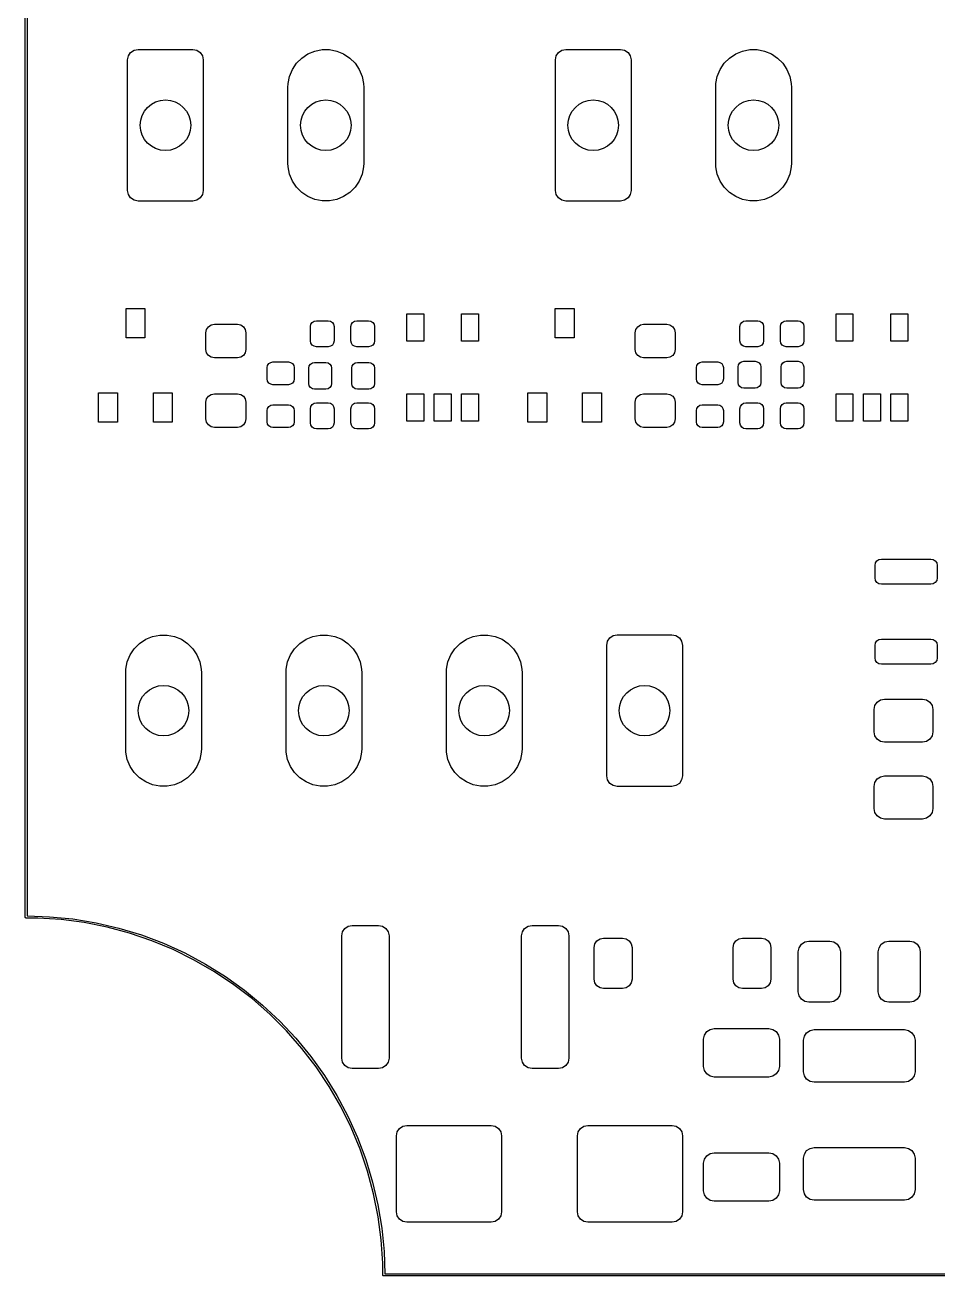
# Model space of a CAD drawing. Extents: x 89 to 178, y -115 to -57.
# Drawn here: x 88.97 to 110.67, y -115.02 to -85.32 of the extents above; entities that cross this region are included whole.
import ezdxf

# ---------------------------------------------------------------- set-up
doc = ezdxf.new("R2010")
doc.units = 0
doc.layers.add('BLACK', color=7, linetype='CONTINUOUS')

msp = doc.modelspace()

# ---------------------------------------------------------------- linework, layer by layer
at = {"layer": 'BLACK', "linetype": 'CONTINUOUS'}
for p, q in [((88.975, -106.5), (88.975, -65.5)), ((89.025, -65.524181), (89.025, -106.475818)), ((91.4125, -86.15), (91.43153, -86.054329)), ((91.43153, -86.054329), (91.485723, -85.973223)), ((91.485723, -85.973223), (91.566829, -85.91903)), ((91.566829, -85.91903), (91.6625, -85.9)), ((91.6625, -85.9), (92.9625, -85.9)), ((92.9625, -85.9), (93.058171, -85.91903)), ((93.058171, -85.91903), (93.139277, -85.973223)), ((93.139277, -85.973223), (93.19347, -86.054329)), ((93.19347, -86.054329), (93.2125, -86.15)), ((95.426791, -86.229046), (95.551546, -86.104291)), ((95.551546, -86.104291), (95.698243, -86.006271)), ((95.698243, -86.006271), (95.861244, -85.938754)), ((95.861244, -85.938754), (96.034285, -85.904334)), ((96.034285, -85.904334), (96.210715, -85.904334)), ((96.210715, -85.904334), (96.383756, -85.938754)), ((96.383756, -85.938754), (96.546757, -86.006271)), ((96.546757, -86.006271), (96.693454, -86.104291)), ((96.693454, -86.104291), (96.818209, -86.229046)), ((101.5775, -86.15), (101.59653, -86.054329)), ((101.59653, -86.054329), (101.650723, -85.973223)), ((101.650723, -85.973223), (101.731829, -85.91903)), ((101.731829, -85.91903), (101.8275, -85.9)), ((101.8275, -85.9), (103.1275, -85.9)), ((103.1275, -85.9), (103.223171, -85.91903)), ((103.223171, -85.91903), (103.304277, -85.973223)), ((103.304277, -85.973223), (103.35847, -86.054329)), ((103.35847, -86.054329), (103.3775, -86.15)), ((105.591791, -86.229046), (105.716546, -86.104291)), ((105.716546, -86.104291), (105.863243, -86.006271)), ((105.863243, -86.006271), (106.026244, -85.938754)), ((106.026244, -85.938754), (106.199285, -85.904334)), ((106.199285, -85.904334), (106.375715, -85.904334)), ((106.375715, -85.904334), (106.548756, -85.938754)), ((106.548756, -85.938754), (106.711757, -86.006271)), ((106.711757, -86.006271), (106.858454, -86.104291)), ((106.858454, -86.104291), (106.983209, -86.229046)), ((91.4125, -89.25), (91.4125, -86.15)), ((93.2125, -86.15), (93.2125, -89.25)), ((95.261254, -86.538744), (95.328771, -86.375743)), ((95.328771, -86.375743), (95.426791, -86.229046)), ((96.818209, -86.229046), (96.916229, -86.375743)), ((96.916229, -86.375743), (96.983746, -86.538744)), ((101.5775, -89.25), (101.5775, -86.15)), ((103.3775, -86.15), (103.3775, -89.25)), ((105.426254, -86.538744), (105.493771, -86.375743)), ((105.493771, -86.375743), (105.591791, -86.229046)), ((106.983209, -86.229046), (107.081229, -86.375743)), ((107.081229, -86.375743), (107.148746, -86.538744)), ((95.2225, -86.8), (95.226834, -86.711785)), ((95.226834, -86.711785), (95.261254, -86.538744)), ((96.983746, -86.538744), (97.018166, -86.711785)), ((97.018166, -86.711785), (97.0225, -86.8)), ((105.3875, -86.8), (105.391834, -86.711785)), ((105.391834, -86.711785), (105.426254, -86.538744)), ((107.148746, -86.538744), (107.183166, -86.711785)), ((107.183166, -86.711785), (107.1875, -86.8)), ((95.2225, -88.6), (95.2225, -86.8)), ((97.0225, -86.8), (97.0225, -88.6)), ((105.3875, -88.6), (105.3875, -86.8)), ((107.1875, -86.8), (107.1875, -88.6)), ((95.226834, -88.688215), (95.2225, -88.6)), ((95.261254, -88.861256), (95.226834, -88.688215)), ((97.018166, -88.688215), (96.983746, -88.861256)), ((97.0225, -88.6), (97.018166, -88.688215)), ((105.391834, -88.688215), (105.3875, -88.6)), ((105.426254, -88.861256), (105.391834, -88.688215)), ((107.183166, -88.688215), (107.148746, -88.861256)), ((107.1875, -88.6), (107.183166, -88.688215)), ((95.328771, -89.024257), (95.261254, -88.861256)), ((95.426791, -89.170954), (95.328771, -89.024257)), ((96.916229, -89.024257), (96.818209, -89.170954)), ((96.983746, -88.861256), (96.916229, -89.024257)), ((105.493771, -89.024257), (105.426254, -88.861256)), ((105.591791, -89.170954), (105.493771, -89.024257)), ((107.081229, -89.024257), (106.983209, -89.170954)), ((107.148746, -88.861256), (107.081229, -89.024257)), ((91.43153, -89.345671), (91.4125, -89.25)), ((91.485723, -89.426777), (91.43153, -89.345671)), ((93.19347, -89.345671), (93.139277, -89.426777)), ((93.2125, -89.25), (93.19347, -89.345671)), ((95.551546, -89.295709), (95.426791, -89.170954)), ((95.698243, -89.393729), (95.551546, -89.295709)), ((95.861244, -89.461246), (95.698243, -89.393729)), ((96.546757, -89.393729), (96.383756, -89.461246)), ((96.693454, -89.295709), (96.546757, -89.393729)), ((96.818209, -89.170954), (96.693454, -89.295709)), ((101.59653, -89.345671), (101.5775, -89.25)), ((101.650723, -89.426777), (101.59653, -89.345671)), ((103.35847, -89.345671), (103.304277, -89.426777)), ((103.3775, -89.25), (103.35847, -89.345671)), ((105.716546, -89.295709), (105.591791, -89.170954)), ((105.863243, -89.393729), (105.716546, -89.295709)), ((106.026244, -89.461246), (105.863243, -89.393729)), ((106.711757, -89.393729), (106.548756, -89.461246)), ((106.858454, -89.295709), (106.711757, -89.393729)), ((106.983209, -89.170954), (106.858454, -89.295709)), ((91.566829, -89.48097), (91.485723, -89.426777)), ((91.6625, -89.5), (91.566829, -89.48097)), ((92.9625, -89.5), (91.6625, -89.5)), ((93.058171, -89.48097), (92.9625, -89.5)), ((93.139277, -89.426777), (93.058171, -89.48097)), ((96.034285, -89.495666), (95.861244, -89.461246)), ((96.210715, -89.495666), (96.034285, -89.495666)), ((96.383756, -89.461246), (96.210715, -89.495666)), ((101.731829, -89.48097), (101.650723, -89.426777)), ((101.8275, -89.5), (101.731829, -89.48097)), ((103.1275, -89.5), (101.8275, -89.5)), ((103.223171, -89.48097), (103.1275, -89.5)), ((103.304277, -89.426777), (103.223171, -89.48097)), ((106.199285, -89.495666), (106.026244, -89.461246)), ((106.375715, -89.495666), (106.199285, -89.495666)), ((106.548756, -89.461246), (106.375715, -89.495666)), ((91.375, -92.75), (91.375, -92.05)), ((91.375, -92.05), (91.825, -92.05)), ((91.825, -92.05), (91.825, -92.75)), ((101.575, -92.75), (101.575, -92.05)), ((101.575, -92.05), (102.025, -92.05)), ((102.025, -92.05), (102.025, -92.75)), ((95.770657, -92.426424), (95.801005, -92.381005)), ((95.801005, -92.381005), (95.846424, -92.350657)), ((95.846424, -92.350657), (95.9, -92.34)), ((95.9, -92.34), (96.18, -92.34)), ((96.18, -92.34), (96.233576, -92.350657)), ((96.233576, -92.350657), (96.278995, -92.381005)), ((96.278995, -92.381005), (96.309343, -92.426424)), ((96.730657, -92.426424), (96.761005, -92.381005)), ((96.761005, -92.381005), (96.806424, -92.350657)), ((96.806424, -92.350657), (96.86, -92.34)), ((96.86, -92.34), (97.14, -92.34)), ((97.14, -92.34), (97.193576, -92.350657)), ((97.193576, -92.350657), (97.238995, -92.381005)), ((97.238995, -92.381005), (97.269343, -92.426424)), ((98.05, -92.825), (98.05, -92.175)), ((98.05, -92.175), (98.45, -92.175)), ((98.45, -92.175), (98.45, -92.825)), ((99.35, -92.825), (99.35, -92.175)), ((99.35, -92.175), (99.75, -92.175)), ((99.75, -92.175), (99.75, -92.825)), ((105.975657, -92.426424), (106.006005, -92.381005)), ((106.006005, -92.381005), (106.051424, -92.350657)), ((106.051424, -92.350657), (106.105, -92.34)), ((106.105, -92.34), (106.385, -92.34)), ((106.385, -92.34), (106.438576, -92.350657)), ((106.438576, -92.350657), (106.483995, -92.381005)), ((106.483995, -92.381005), (106.514343, -92.426424)), ((106.935657, -92.426424), (106.966005, -92.381005)), ((106.966005, -92.381005), (107.011424, -92.350657)), ((107.011424, -92.350657), (107.065, -92.34)), ((107.065, -92.34), (107.345, -92.34)), ((107.345, -92.34), (107.398576, -92.350657)), ((107.398576, -92.350657), (107.443995, -92.381005)), ((107.443995, -92.381005), (107.474343, -92.426424)), ((108.25, -92.825), (108.25, -92.175)), ((108.25, -92.175), (108.65, -92.175)), ((108.65, -92.175), (108.65, -92.825)), ((109.55, -92.825), (109.55, -92.175)), ((109.55, -92.175), (109.95, -92.175)), ((109.95, -92.175), (109.95, -92.825)), ((93.275, -92.625), (93.290224, -92.548463)), ((93.275, -93.025), (93.275, -92.625)), ((93.290224, -92.548463), (93.333579, -92.483579)), ((93.333579, -92.483579), (93.398463, -92.440224)), ((93.398463, -92.440224), (93.475, -92.425)), ((93.475, -92.425), (94.025, -92.425)), ((94.025, -92.425), (94.101537, -92.440224)), ((94.101537, -92.440224), (94.166421, -92.483579)), ((94.166421, -92.483579), (94.209776, -92.548463)), ((94.209776, -92.548463), (94.225, -92.625)), ((94.225, -92.625), (94.225, -93.025)), ((95.76, -92.48), (95.770657, -92.426424)), ((95.76, -92.82), (95.76, -92.48)), ((96.309343, -92.426424), (96.32, -92.48)), ((96.32, -92.48), (96.32, -92.82)), ((96.72, -92.48), (96.730657, -92.426424)), ((96.72, -92.82), (96.72, -92.48)), ((97.269343, -92.426424), (97.28, -92.48)), ((97.28, -92.48), (97.28, -92.82)), ((103.475, -92.625), (103.490224, -92.548463)), ((103.475, -93.025), (103.475, -92.625)), ((103.490224, -92.548463), (103.533579, -92.483579)), ((103.533579, -92.483579), (103.598463, -92.440224)), ((103.598463, -92.440224), (103.675, -92.425)), ((103.675, -92.425), (104.225, -92.425)), ((104.225, -92.425), (104.301537, -92.440224)), ((104.301537, -92.440224), (104.366421, -92.483579)), ((104.366421, -92.483579), (104.409776, -92.548463)), ((104.409776, -92.548463), (104.425, -92.625)), ((104.425, -92.625), (104.425, -93.025)), ((105.965, -92.48), (105.975657, -92.426424)), ((105.965, -92.82), (105.965, -92.48)), ((106.514343, -92.426424), (106.525, -92.48)), ((106.525, -92.48), (106.525, -92.82)), ((106.925, -92.48), (106.935657, -92.426424)), ((106.925, -92.82), (106.925, -92.48)), ((107.474343, -92.426424), (107.485, -92.48)), ((107.485, -92.48), (107.485, -92.82)), ((91.825, -92.75), (91.375, -92.75)), ((95.770657, -92.873576), (95.76, -92.82)), ((95.801005, -92.918995), (95.770657, -92.873576)), ((95.846424, -92.949343), (95.801005, -92.918995)), ((95.9, -92.96), (95.846424, -92.949343)), ((96.18, -92.96), (95.9, -92.96)), ((96.233576, -92.949343), (96.18, -92.96)), ((96.278995, -92.918995), (96.233576, -92.949343)), ((96.309343, -92.873576), (96.278995, -92.918995)), ((96.32, -92.82), (96.309343, -92.873576)), ((96.730657, -92.873576), (96.72, -92.82)), ((96.761005, -92.918995), (96.730657, -92.873576)), ((96.806424, -92.949343), (96.761005, -92.918995)), ((96.86, -92.96), (96.806424, -92.949343)), ((97.14, -92.96), (96.86, -92.96)), ((97.193576, -92.949343), (97.14, -92.96)), ((97.238995, -92.918995), (97.193576, -92.949343)), ((97.269343, -92.873576), (97.238995, -92.918995)), ((97.28, -92.82), (97.269343, -92.873576)), ((98.45, -92.825), (98.05, -92.825)), ((99.75, -92.825), (99.35, -92.825)), ((102.025, -92.75), (101.575, -92.75)), ((105.975657, -92.873576), (105.965, -92.82)), ((106.006005, -92.918995), (105.975657, -92.873576)), ((106.051424, -92.949343), (106.006005, -92.918995)), ((106.105, -92.96), (106.051424, -92.949343)), ((106.385, -92.96), (106.105, -92.96)), ((106.438576, -92.949343), (106.385, -92.96)), ((106.483995, -92.918995), (106.438576, -92.949343)), ((106.514343, -92.873576), (106.483995, -92.918995)), ((106.525, -92.82), (106.514343, -92.873576)), ((106.935657, -92.873576), (106.925, -92.82)), ((106.966005, -92.918995), (106.935657, -92.873576)), ((107.011424, -92.949343), (106.966005, -92.918995)), ((107.065, -92.96), (107.011424, -92.949343)), ((107.345, -92.96), (107.065, -92.96)), ((107.398576, -92.949343), (107.345, -92.96)), ((107.443995, -92.918995), (107.398576, -92.949343)), ((107.474343, -92.873576), (107.443995, -92.918995)), ((107.485, -92.82), (107.474343, -92.873576)), ((108.65, -92.825), (108.25, -92.825)), ((109.95, -92.825), (109.55, -92.825)), ((93.290224, -93.101537), (93.275, -93.025)), ((93.333579, -93.166421), (93.290224, -93.101537)), ((93.398463, -93.209776), (93.333579, -93.166421)), ((93.475, -93.225), (93.398463, -93.209776)), ((94.025, -93.225), (93.475, -93.225)), ((94.101537, -93.209776), (94.025, -93.225)), ((94.166421, -93.166421), (94.101537, -93.209776)), ((94.209776, -93.101537), (94.166421, -93.166421)), ((94.225, -93.025), (94.209776, -93.101537)), ((103.490224, -93.101537), (103.475, -93.025)), ((103.533579, -93.166421), (103.490224, -93.101537)), ((103.598463, -93.209776), (103.533579, -93.166421)), ((103.675, -93.225), (103.598463, -93.209776)), ((104.225, -93.225), (103.675, -93.225)), ((104.301537, -93.209776), (104.225, -93.225)), ((104.366421, -93.166421), (104.301537, -93.209776)), ((104.409776, -93.101537), (104.366421, -93.166421)), ((104.425, -93.025), (104.409776, -93.101537)), ((94.73, -93.455), (94.740276, -93.403338)), ((94.73, -93.725), (94.73, -93.455)), ((94.740276, -93.403338), (94.769541, -93.359541)), ((94.769541, -93.359541), (94.813338, -93.330276)), ((94.813338, -93.330276), (94.865, -93.32)), ((94.865, -93.32), (95.235, -93.32)), ((95.235, -93.32), (95.286662, -93.330276)), ((95.286662, -93.330276), (95.330459, -93.359541)), ((95.330459, -93.359541), (95.359724, -93.403338)), ((95.359724, -93.403338), (95.37, -93.455)), ((95.37, -93.455), (95.37, -93.725)), ((95.72, -93.465), (95.730276, -93.413338)), ((95.72, -93.835), (95.72, -93.465)), ((95.730276, -93.413338), (95.759541, -93.369541)), ((95.759541, -93.369541), (95.803338, -93.340276)), ((95.803338, -93.340276), (95.855, -93.33)), ((95.855, -93.33), (96.125, -93.33)), ((96.125, -93.33), (96.176662, -93.340276)), ((96.176662, -93.340276), (96.220459, -93.369541)), ((96.220459, -93.369541), (96.249724, -93.413338)), ((96.249724, -93.413338), (96.26, -93.465)), ((96.26, -93.465), (96.26, -93.835)), ((96.74, -93.465), (96.750276, -93.413338)), ((96.74, -93.835), (96.74, -93.465)), ((96.750276, -93.413338), (96.779541, -93.369541)), ((96.779541, -93.369541), (96.823338, -93.340276)), ((96.823338, -93.340276), (96.875, -93.33)), ((96.875, -93.33), (97.145, -93.33)), ((97.145, -93.33), (97.196662, -93.340276)), ((97.196662, -93.340276), (97.240459, -93.369541)), ((97.240459, -93.369541), (97.269724, -93.413338)), ((97.269724, -93.413338), (97.28, -93.465)), ((97.28, -93.465), (97.28, -93.835)), ((104.93, -93.455), (104.940276, -93.403338)), ((104.93, -93.725), (104.93, -93.455)), ((104.940276, -93.403338), (104.969541, -93.359541)), ((104.969541, -93.359541), (105.013338, -93.330276)), ((105.013338, -93.330276), (105.065, -93.32)), ((105.065, -93.32), (105.435, -93.32)), ((105.435, -93.32), (105.486662, -93.330276)), ((105.486662, -93.330276), (105.530459, -93.359541)), ((105.530459, -93.359541), (105.559724, -93.403338)), ((105.559724, -93.403338), (105.57, -93.455)), ((105.57, -93.455), (105.57, -93.725)), ((105.92, -93.44), (105.930276, -93.388338)), ((105.92, -93.81), (105.92, -93.44)), ((105.930276, -93.388338), (105.959541, -93.344541)), ((105.959541, -93.344541), (106.003338, -93.315276)), ((106.003338, -93.315276), (106.055, -93.305)), ((106.055, -93.305), (106.325, -93.305)), ((106.325, -93.305), (106.376662, -93.315276)), ((106.376662, -93.315276), (106.420459, -93.344541)), ((106.420459, -93.344541), (106.449724, -93.388338)), ((106.449724, -93.388338), (106.46, -93.44)), ((106.46, -93.44), (106.46, -93.81)), ((106.94, -93.44), (106.950276, -93.388338)), ((106.94, -93.81), (106.94, -93.44)), ((106.950276, -93.388338), (106.979541, -93.344541)), ((106.979541, -93.344541), (107.023338, -93.315276)), ((107.023338, -93.315276), (107.075, -93.305)), ((107.075, -93.305), (107.345, -93.305)), ((107.345, -93.305), (107.396662, -93.315276)), ((107.396662, -93.315276), (107.440459, -93.344541)), ((107.440459, -93.344541), (107.469724, -93.388338)), ((107.469724, -93.388338), (107.48, -93.44)), ((107.48, -93.44), (107.48, -93.81)), ((94.740276, -93.776662), (94.73, -93.725)), ((94.769541, -93.820459), (94.740276, -93.776662)), ((94.813338, -93.849724), (94.769541, -93.820459)), ((94.865, -93.86), (94.813338, -93.849724)), ((95.235, -93.86), (94.865, -93.86)), ((95.286662, -93.849724), (95.235, -93.86)), ((95.330459, -93.820459), (95.286662, -93.849724)), ((95.359724, -93.776662), (95.330459, -93.820459)), ((95.37, -93.725), (95.359724, -93.776662)), ((95.730276, -93.886662), (95.72, -93.835)), ((96.26, -93.835), (96.249724, -93.886662)), ((96.750276, -93.886662), (96.74, -93.835)), ((97.28, -93.835), (97.269724, -93.886662)), ((104.940276, -93.776662), (104.93, -93.725)), ((104.969541, -93.820459), (104.940276, -93.776662)), ((105.013338, -93.849724), (104.969541, -93.820459)), ((105.065, -93.86), (105.013338, -93.849724)), ((105.435, -93.86), (105.065, -93.86)), ((105.486662, -93.849724), (105.435, -93.86)), ((105.530459, -93.820459), (105.486662, -93.849724)), ((105.559724, -93.776662), (105.530459, -93.820459)), ((105.57, -93.725), (105.559724, -93.776662)), ((105.930276, -93.861662), (105.92, -93.81)), ((105.959541, -93.905459), (105.930276, -93.861662)), ((106.449724, -93.861662), (106.420459, -93.905459)), ((106.46, -93.81), (106.449724, -93.861662)), ((106.950276, -93.861662), (106.94, -93.81)), ((106.979541, -93.905459), (106.950276, -93.861662)), ((107.469724, -93.861662), (107.440459, -93.905459)), ((107.48, -93.81), (107.469724, -93.861662)), ((90.725, -94.75), (90.725, -94.05)), ((90.725, -94.05), (91.175, -94.05)), ((91.175, -94.05), (91.175, -94.75)), ((92.025, -94.75), (92.025, -94.05)), ((92.025, -94.05), (92.475, -94.05)), ((92.475, -94.05), (92.475, -94.75)), ((93.290224, -94.198463), (93.333579, -94.133579)), ((93.333579, -94.133579), (93.398463, -94.090224)), ((93.398463, -94.090224), (93.475, -94.075)), ((93.475, -94.075), (94.025, -94.075)), ((94.025, -94.075), (94.101537, -94.090224)), ((94.101537, -94.090224), (94.166421, -94.133579)), ((94.166421, -94.133579), (94.209776, -94.198463)), ((95.759541, -93.930459), (95.730276, -93.886662)), ((95.803338, -93.959724), (95.759541, -93.930459)), ((95.855, -93.97), (95.803338, -93.959724)), ((96.125, -93.97), (95.855, -93.97)), ((96.176662, -93.959724), (96.125, -93.97)), ((96.220459, -93.930459), (96.176662, -93.959724)), ((96.249724, -93.886662), (96.220459, -93.930459)), ((96.779541, -93.930459), (96.750276, -93.886662)), ((96.823338, -93.959724), (96.779541, -93.930459)), ((96.875, -93.97), (96.823338, -93.959724)), ((97.145, -93.97), (96.875, -93.97)), ((97.196662, -93.959724), (97.145, -93.97)), ((97.240459, -93.930459), (97.196662, -93.959724)), ((97.269724, -93.886662), (97.240459, -93.930459)), ((98.05, -94.725), (98.05, -94.075)), ((98.05, -94.075), (98.45, -94.075)), ((98.45, -94.075), (98.45, -94.725)), ((98.7, -94.725), (98.7, -94.075)), ((98.7, -94.075), (99.1, -94.075)), ((99.1, -94.075), (99.1, -94.725)), ((99.35, -94.725), (99.35, -94.075)), ((99.35, -94.075), (99.75, -94.075)), ((99.75, -94.075), (99.75, -94.725)), ((100.925, -94.75), (100.925, -94.05)), ((100.925, -94.05), (101.375, -94.05)), ((101.375, -94.05), (101.375, -94.75)), ((102.225, -94.75), (102.225, -94.05)), ((102.225, -94.05), (102.675, -94.05)), ((102.675, -94.05), (102.675, -94.75)), ((103.490224, -94.198463), (103.533579, -94.133579)), ((103.533579, -94.133579), (103.598463, -94.090224)), ((103.598463, -94.090224), (103.675, -94.075)), ((103.675, -94.075), (104.225, -94.075)), ((104.225, -94.075), (104.301537, -94.090224)), ((104.301537, -94.090224), (104.366421, -94.133579)), ((104.366421, -94.133579), (104.409776, -94.198463)), ((106.003338, -93.934724), (105.959541, -93.905459)), ((106.055, -93.945), (106.003338, -93.934724)), ((106.325, -93.945), (106.055, -93.945)), ((106.376662, -93.934724), (106.325, -93.945)), ((106.420459, -93.905459), (106.376662, -93.934724)), ((107.023338, -93.934724), (106.979541, -93.905459)), ((107.075, -93.945), (107.023338, -93.934724)), ((107.345, -93.945), (107.075, -93.945)), ((107.396662, -93.934724), (107.345, -93.945)), ((107.440459, -93.905459), (107.396662, -93.934724)), ((108.25, -94.725), (108.25, -94.075)), ((108.25, -94.075), (108.65, -94.075)), ((108.65, -94.075), (108.65, -94.725)), ((108.9, -94.725), (108.9, -94.075)), ((108.9, -94.075), (109.3, -94.075)), ((109.3, -94.075), (109.3, -94.725)), ((109.55, -94.725), (109.55, -94.075)), ((109.55, -94.075), (109.95, -94.075)), ((109.95, -94.075), (109.95, -94.725)), ((93.275, -94.275), (93.290224, -94.198463)), ((93.275, -94.675), (93.275, -94.275)), ((94.209776, -94.198463), (94.225, -94.275)), ((94.225, -94.275), (94.225, -94.675)), ((94.73, -94.475), (94.740276, -94.423338)), ((94.740276, -94.423338), (94.769541, -94.379541)), ((94.769541, -94.379541), (94.813338, -94.350276)), ((94.813338, -94.350276), (94.865, -94.34)), ((94.865, -94.34), (95.235, -94.34)), ((95.235, -94.34), (95.286662, -94.350276)), ((95.286662, -94.350276), (95.330459, -94.379541)), ((95.330459, -94.379541), (95.359724, -94.423338)), ((95.359724, -94.423338), (95.37, -94.475)), ((95.76, -94.43), (95.770657, -94.376424)), ((95.76, -94.77), (95.76, -94.43)), ((95.770657, -94.376424), (95.801005, -94.331005)), ((95.801005, -94.331005), (95.846424, -94.300657)), ((95.846424, -94.300657), (95.9, -94.29)), ((95.9, -94.29), (96.18, -94.29)), ((96.18, -94.29), (96.233576, -94.300657)), ((96.233576, -94.300657), (96.278995, -94.331005)), ((96.278995, -94.331005), (96.309343, -94.376424)), ((96.309343, -94.376424), (96.32, -94.43)), ((96.32, -94.43), (96.32, -94.77)), ((96.72, -94.43), (96.730657, -94.376424)), ((96.72, -94.77), (96.72, -94.43)), ((96.730657, -94.376424), (96.761005, -94.331005)), ((96.761005, -94.331005), (96.806424, -94.300657)), ((96.806424, -94.300657), (96.86, -94.29)), ((96.86, -94.29), (97.14, -94.29)), ((97.14, -94.29), (97.193576, -94.300657)), ((97.193576, -94.300657), (97.238995, -94.331005)), ((97.238995, -94.331005), (97.269343, -94.376424)), ((97.269343, -94.376424), (97.28, -94.43)), ((97.28, -94.43), (97.28, -94.77)), ((103.475, -94.275), (103.490224, -94.198463)), ((103.475, -94.675), (103.475, -94.275)), ((104.409776, -94.198463), (104.425, -94.275)), ((104.425, -94.275), (104.425, -94.675)), ((104.93, -94.475), (104.940276, -94.423338)), ((104.940276, -94.423338), (104.969541, -94.379541)), ((104.969541, -94.379541), (105.013338, -94.350276)), ((105.013338, -94.350276), (105.065, -94.34)), ((105.065, -94.34), (105.435, -94.34)), ((105.435, -94.34), (105.486662, -94.350276)), ((105.486662, -94.350276), (105.530459, -94.379541)), ((105.530459, -94.379541), (105.559724, -94.423338)), ((105.559724, -94.423338), (105.57, -94.475)), ((105.965, -94.43), (105.975657, -94.376424)), ((105.965, -94.77), (105.965, -94.43)), ((105.975657, -94.376424), (106.006005, -94.331005)), ((106.006005, -94.331005), (106.051424, -94.300657)), ((106.051424, -94.300657), (106.105, -94.29)), ((106.105, -94.29), (106.385, -94.29)), ((106.385, -94.29), (106.438576, -94.300657)), ((106.438576, -94.300657), (106.483995, -94.331005)), ((106.483995, -94.331005), (106.514343, -94.376424)), ((106.514343, -94.376424), (106.525, -94.43)), ((106.525, -94.43), (106.525, -94.77)), ((106.925, -94.43), (106.935657, -94.376424)), ((106.925, -94.77), (106.925, -94.43)), ((106.935657, -94.376424), (106.966005, -94.331005)), ((106.966005, -94.331005), (107.011424, -94.300657)), ((107.011424, -94.300657), (107.065, -94.29)), ((107.065, -94.29), (107.345, -94.29)), ((107.345, -94.29), (107.398576, -94.300657)), ((107.398576, -94.300657), (107.443995, -94.331005)), ((107.443995, -94.331005), (107.474343, -94.376424)), ((107.474343, -94.376424), (107.485, -94.43)), ((107.485, -94.43), (107.485, -94.77)), ((91.175, -94.75), (90.725, -94.75)), ((92.475, -94.75), (92.025, -94.75)), ((93.290224, -94.751537), (93.275, -94.675)), ((93.333579, -94.816421), (93.290224, -94.751537)), ((94.209776, -94.751537), (94.166421, -94.816421)), ((94.225, -94.675), (94.209776, -94.751537)), ((94.73, -94.745), (94.73, -94.475)), ((94.740276, -94.796662), (94.73, -94.745)), ((95.37, -94.745), (95.359724, -94.796662)), ((95.37, -94.475), (95.37, -94.745)), ((98.45, -94.725), (98.05, -94.725)), ((99.1, -94.725), (98.7, -94.725)), ((99.75, -94.725), (99.35, -94.725)), ((101.375, -94.75), (100.925, -94.75)), ((102.675, -94.75), (102.225, -94.75)), ((103.490224, -94.751537), (103.475, -94.675)), ((103.533579, -94.816421), (103.490224, -94.751537)), ((104.409776, -94.751537), (104.366421, -94.816421)), ((104.425, -94.675), (104.409776, -94.751537)), ((104.93, -94.745), (104.93, -94.475)), ((104.940276, -94.796662), (104.93, -94.745)), ((105.57, -94.745), (105.559724, -94.796662)), ((105.57, -94.475), (105.57, -94.745)), ((108.65, -94.725), (108.25, -94.725)), ((109.3, -94.725), (108.9, -94.725)), ((109.95, -94.725), (109.55, -94.725)), ((93.398463, -94.859776), (93.333579, -94.816421)), ((93.475, -94.875), (93.398463, -94.859776)), ((94.025, -94.875), (93.475, -94.875)), ((94.101537, -94.859776), (94.025, -94.875)), ((94.166421, -94.816421), (94.101537, -94.859776)), ((94.769541, -94.840459), (94.740276, -94.796662)), ((94.813338, -94.869724), (94.769541, -94.840459)), ((94.865, -94.88), (94.813338, -94.869724)), ((95.235, -94.88), (94.865, -94.88)), ((95.286662, -94.869724), (95.235, -94.88)), ((95.330459, -94.840459), (95.286662, -94.869724)), ((95.359724, -94.796662), (95.330459, -94.840459)), ((95.770657, -94.823576), (95.76, -94.77)), ((95.801005, -94.868995), (95.770657, -94.823576)), ((95.846424, -94.899343), (95.801005, -94.868995)), ((95.9, -94.91), (95.846424, -94.899343)), ((96.18, -94.91), (95.9, -94.91)), ((96.233576, -94.899343), (96.18, -94.91)), ((96.278995, -94.868995), (96.233576, -94.899343)), ((96.309343, -94.823576), (96.278995, -94.868995)), ((96.32, -94.77), (96.309343, -94.823576)), ((96.730657, -94.823576), (96.72, -94.77)), ((96.761005, -94.868995), (96.730657, -94.823576)), ((96.806424, -94.899343), (96.761005, -94.868995)), ((96.86, -94.91), (96.806424, -94.899343)), ((97.14, -94.91), (96.86, -94.91)), ((97.193576, -94.899343), (97.14, -94.91)), ((97.238995, -94.868995), (97.193576, -94.899343)), ((97.269343, -94.823576), (97.238995, -94.868995)), ((97.28, -94.77), (97.269343, -94.823576)), ((103.598463, -94.859776), (103.533579, -94.816421)), ((103.675, -94.875), (103.598463, -94.859776)), ((104.225, -94.875), (103.675, -94.875)), ((104.301537, -94.859776), (104.225, -94.875)), ((104.366421, -94.816421), (104.301537, -94.859776)), ((104.969541, -94.840459), (104.940276, -94.796662)), ((105.013338, -94.869724), (104.969541, -94.840459)), ((105.065, -94.88), (105.013338, -94.869724)), ((105.435, -94.88), (105.065, -94.88)), ((105.486662, -94.869724), (105.435, -94.88)), ((105.530459, -94.840459), (105.486662, -94.869724)), ((105.559724, -94.796662), (105.530459, -94.840459)), ((105.975657, -94.823576), (105.965, -94.77)), ((106.006005, -94.868995), (105.975657, -94.823576)), ((106.051424, -94.899343), (106.006005, -94.868995)), ((106.105, -94.91), (106.051424, -94.899343)), ((106.385, -94.91), (106.105, -94.91)), ((106.438576, -94.899343), (106.385, -94.91)), ((106.483995, -94.868995), (106.438576, -94.899343)), ((106.514343, -94.823576), (106.483995, -94.868995)), ((106.525, -94.77), (106.514343, -94.823576)), ((106.935657, -94.823576), (106.925, -94.77)), ((106.966005, -94.868995), (106.935657, -94.823576)), ((107.011424, -94.899343), (106.966005, -94.868995)), ((107.065, -94.91), (107.011424, -94.899343)), ((107.345, -94.91), (107.065, -94.91)), ((107.398576, -94.899343), (107.345, -94.91)), ((107.443995, -94.868995), (107.398576, -94.899343)), ((107.474343, -94.823576), (107.443995, -94.868995)), ((107.485, -94.77), (107.474343, -94.823576)), ((109.218934, -98.043934), (109.267597, -98.011418)), ((109.267597, -98.011418), (109.325, -98)), ((109.325, -98), (110.5, -98)), ((110.5, -98), (110.557403, -98.011418)), ((110.557403, -98.011418), (110.606066, -98.043934)), ((109.175, -98.15), (109.186418, -98.092597)), ((109.175, -98.45), (109.175, -98.15)), ((109.186418, -98.092597), (109.218934, -98.043934)), ((110.606066, -98.043934), (110.638582, -98.092597)), ((110.638582, -98.092597), (110.65, -98.15)), ((110.65, -98.15), (110.65, -98.45)), ((109.186418, -98.507403), (109.175, -98.45)), ((109.218934, -98.556066), (109.186418, -98.507403)), ((109.267597, -98.588582), (109.218934, -98.556066)), ((109.325, -98.6), (109.267597, -98.588582)), ((110.5, -98.6), (109.325, -98.6)), ((110.557403, -98.588582), (110.5, -98.6)), ((110.606066, -98.556066), (110.557403, -98.588582)), ((110.638582, -98.507403), (110.606066, -98.556066)), ((110.65, -98.45), (110.638582, -98.507403)), ((92.006244, -99.838754), (92.179285, -99.804334)), ((92.179285, -99.804334), (92.355715, -99.804334)), ((92.355715, -99.804334), (92.528756, -99.838754)), ((95.816244, -99.838754), (95.989285, -99.804334)), ((95.989285, -99.804334), (96.165715, -99.804334)), ((96.165715, -99.804334), (96.338756, -99.838754)), ((99.626244, -99.838754), (99.799285, -99.804334)), ((99.799285, -99.804334), (99.975715, -99.804334)), ((99.975715, -99.804334), (100.148756, -99.838754)), ((102.951829, -99.81903), (103.0475, -99.8)), ((103.0475, -99.8), (104.3475, -99.8)), ((104.3475, -99.8), (104.443171, -99.81903)), ((91.571791, -100.129046), (91.696546, -100.004291)), ((91.696546, -100.004291), (91.843243, -99.906271)), ((91.843243, -99.906271), (92.006244, -99.838754)), ((92.528756, -99.838754), (92.691757, -99.906271)), ((92.691757, -99.906271), (92.838454, -100.004291)), ((92.838454, -100.004291), (92.963209, -100.129046)), ((95.381791, -100.129046), (95.506546, -100.004291)), ((95.506546, -100.004291), (95.653243, -99.906271)), ((95.653243, -99.906271), (95.816244, -99.838754)), ((96.338756, -99.838754), (96.501757, -99.906271)), ((96.501757, -99.906271), (96.648454, -100.004291)), ((96.648454, -100.004291), (96.773209, -100.129046)), ((99.191791, -100.129046), (99.316546, -100.004291)), ((99.316546, -100.004291), (99.463243, -99.906271)), ((99.463243, -99.906271), (99.626244, -99.838754)), ((100.148756, -99.838754), (100.311757, -99.906271)), ((100.311757, -99.906271), (100.458454, -100.004291)), ((100.458454, -100.004291), (100.583209, -100.129046)), ((102.7975, -100.05), (102.81653, -99.954329)), ((102.7975, -103.15), (102.7975, -100.05)), ((102.81653, -99.954329), (102.870723, -99.873223)), ((102.870723, -99.873223), (102.951829, -99.81903)), ((104.443171, -99.81903), (104.524277, -99.873223)), ((104.524277, -99.873223), (104.57847, -99.954329)), ((104.57847, -99.954329), (104.5975, -100.05)), ((104.5975, -100.05), (104.5975, -103.15)), ((109.175, -100.05), (109.186418, -99.992597)), ((109.175, -100.35), (109.175, -100.05)), ((109.186418, -99.992597), (109.218934, -99.943934)), ((109.218934, -99.943934), (109.267597, -99.911418)), ((109.267597, -99.911418), (109.325, -99.9)), ((109.325, -99.9), (110.5, -99.9)), ((110.5, -99.9), (110.557403, -99.911418)), ((110.557403, -99.911418), (110.606066, -99.943934)), ((110.606066, -99.943934), (110.638582, -99.992597)), ((110.638582, -99.992597), (110.65, -100.05)), ((110.65, -100.05), (110.65, -100.35)), ((91.406254, -100.438744), (91.473771, -100.275743)), ((91.473771, -100.275743), (91.571791, -100.129046)), ((92.963209, -100.129046), (93.061229, -100.275743)), ((93.061229, -100.275743), (93.128746, -100.438744)), ((95.216254, -100.438744), (95.283771, -100.275743)), ((95.283771, -100.275743), (95.381791, -100.129046)), ((96.773209, -100.129046), (96.871229, -100.275743)), ((96.871229, -100.275743), (96.938746, -100.438744)), ((99.026254, -100.438744), (99.093771, -100.275743)), ((99.093771, -100.275743), (99.191791, -100.129046)), ((100.583209, -100.129046), (100.681229, -100.275743)), ((100.681229, -100.275743), (100.748746, -100.438744)), ((109.186418, -100.407403), (109.175, -100.35)), ((110.65, -100.35), (110.638582, -100.407403)), ((91.3675, -100.7), (91.371834, -100.611785)), ((91.3675, -102.5), (91.3675, -100.7)), ((91.371834, -100.611785), (91.406254, -100.438744)), ((93.128746, -100.438744), (93.163166, -100.611785)), ((93.163166, -100.611785), (93.1675, -100.7)), ((93.1675, -100.7), (93.1675, -102.5)), ((95.1775, -100.7), (95.181834, -100.611785)), ((95.1775, -102.5), (95.1775, -100.7)), ((95.181834, -100.611785), (95.216254, -100.438744)), ((96.938746, -100.438744), (96.973166, -100.611785)), ((96.973166, -100.611785), (96.9775, -100.7)), ((96.9775, -100.7), (96.9775, -102.5)), ((98.9875, -100.7), (98.991834, -100.611785)), ((98.9875, -102.5), (98.9875, -100.7)), ((98.991834, -100.611785), (99.026254, -100.438744)), ((100.748746, -100.438744), (100.783166, -100.611785)), ((100.783166, -100.611785), (100.7875, -100.7)), ((100.7875, -100.7), (100.7875, -102.5)), ((109.218934, -100.456066), (109.186418, -100.407403)), ((109.267597, -100.488582), (109.218934, -100.456066)), ((109.325, -100.5), (109.267597, -100.488582)), ((110.5, -100.5), (109.325, -100.5)), ((110.557403, -100.488582), (110.5, -100.5)), ((110.606066, -100.456066), (110.557403, -100.488582)), ((110.638582, -100.407403), (110.606066, -100.456066)), ((109.15, -101.575), (109.16903, -101.479329)), ((109.15, -102.1), (109.15, -101.575)), ((109.16903, -101.479329), (109.223223, -101.398223)), ((109.223223, -101.398223), (109.304329, -101.34403)), ((109.304329, -101.34403), (109.4, -101.325)), ((109.4, -101.325), (110.3, -101.325)), ((110.3, -101.325), (110.395671, -101.34403)), ((110.395671, -101.34403), (110.476777, -101.398223)), ((110.476777, -101.398223), (110.53097, -101.479329)), ((110.53097, -101.479329), (110.55, -101.575)), ((110.55, -101.575), (110.55, -102.1)), ((109.16903, -102.195671), (109.15, -102.1)), ((110.55, -102.1), (110.53097, -102.195671)), ((109.223223, -102.276777), (109.16903, -102.195671)), ((109.304329, -102.33097), (109.223223, -102.276777)), ((109.4, -102.35), (109.304329, -102.33097)), ((110.3, -102.35), (109.4, -102.35)), ((110.395671, -102.33097), (110.3, -102.35)), ((110.476777, -102.276777), (110.395671, -102.33097)), ((110.53097, -102.195671), (110.476777, -102.276777)), ((91.371834, -102.588215), (91.3675, -102.5)), ((91.406254, -102.761256), (91.371834, -102.588215)), ((91.473771, -102.924257), (91.406254, -102.761256)), ((93.128746, -102.761256), (93.061229, -102.924257)), ((93.163166, -102.588215), (93.128746, -102.761256)), ((93.1675, -102.5), (93.163166, -102.588215)), ((95.181834, -102.588215), (95.1775, -102.5)), ((95.216254, -102.761256), (95.181834, -102.588215)), ((95.283771, -102.924257), (95.216254, -102.761256)), ((96.938746, -102.761256), (96.871229, -102.924257)), ((96.973166, -102.588215), (96.938746, -102.761256)), ((96.9775, -102.5), (96.973166, -102.588215)), ((98.991834, -102.588215), (98.9875, -102.5)), ((99.026254, -102.761256), (98.991834, -102.588215)), ((99.093771, -102.924257), (99.026254, -102.761256)), ((100.748746, -102.761256), (100.681229, -102.924257)), ((100.783166, -102.588215), (100.748746, -102.761256)), ((100.7875, -102.5), (100.783166, -102.588215)), ((91.571791, -103.070954), (91.473771, -102.924257)), ((91.696546, -103.195709), (91.571791, -103.070954)), ((92.963209, -103.070954), (92.838454, -103.195709)), ((93.061229, -102.924257), (92.963209, -103.070954)), ((95.381791, -103.070954), (95.283771, -102.924257)), ((95.506546, -103.195709), (95.381791, -103.070954)), ((96.773209, -103.070954), (96.648454, -103.195709)), ((96.871229, -102.924257), (96.773209, -103.070954)), ((99.191791, -103.070954), (99.093771, -102.924257)), ((99.316546, -103.195709), (99.191791, -103.070954)), ((100.583209, -103.070954), (100.458454, -103.195709)), ((100.681229, -102.924257), (100.583209, -103.070954)), ((91.843243, -103.293729), (91.696546, -103.195709)), ((92.006244, -103.361246), (91.843243, -103.293729)), ((92.179285, -103.395666), (92.006244, -103.361246)), ((92.528756, -103.361246), (92.355715, -103.395666)), ((92.691757, -103.293729), (92.528756, -103.361246)), ((92.838454, -103.195709), (92.691757, -103.293729)), ((95.653243, -103.293729), (95.506546, -103.195709)), ((95.816244, -103.361246), (95.653243, -103.293729)), ((95.989285, -103.395666), (95.816244, -103.361246)), ((96.338756, -103.361246), (96.165715, -103.395666)), ((96.501757, -103.293729), (96.338756, -103.361246)), ((96.648454, -103.195709), (96.501757, -103.293729)), ((99.463243, -103.293729), (99.316546, -103.195709)), ((99.626244, -103.361246), (99.463243, -103.293729)), ((99.799285, -103.395666), (99.626244, -103.361246)), ((100.148756, -103.361246), (99.975715, -103.395666)), ((100.311757, -103.293729), (100.148756, -103.361246)), ((100.458454, -103.195709), (100.311757, -103.293729)), ((102.81653, -103.245671), (102.7975, -103.15)), ((102.870723, -103.326777), (102.81653, -103.245671)), ((102.951829, -103.38097), (102.870723, -103.326777)), ((104.524277, -103.326777), (104.443171, -103.38097)), ((104.57847, -103.245671), (104.524277, -103.326777)), ((104.5975, -103.15), (104.57847, -103.245671)), ((109.15, -103.4), (109.16903, -103.304329)), ((109.16903, -103.304329), (109.223223, -103.223223)), ((109.223223, -103.223223), (109.304329, -103.16903)), ((109.304329, -103.16903), (109.4, -103.15)), ((109.4, -103.15), (110.3, -103.15)), ((110.3, -103.15), (110.395671, -103.16903)), ((110.395671, -103.16903), (110.476777, -103.223223)), ((110.476777, -103.223223), (110.53097, -103.304329)), ((110.53097, -103.304329), (110.55, -103.4)), ((92.355715, -103.395666), (92.179285, -103.395666)), ((96.165715, -103.395666), (95.989285, -103.395666)), ((99.975715, -103.395666), (99.799285, -103.395666)), ((103.0475, -103.4), (102.951829, -103.38097)), ((104.3475, -103.4), (103.0475, -103.4)), ((104.443171, -103.38097), (104.3475, -103.4)), ((109.15, -103.925), (109.15, -103.4)), ((110.55, -103.4), (110.55, -103.925)), ((109.16903, -104.020671), (109.15, -103.925)), ((110.55, -103.925), (110.53097, -104.020671)), ((109.223223, -104.101777), (109.16903, -104.020671)), ((109.304329, -104.15597), (109.223223, -104.101777)), ((109.4, -104.175), (109.304329, -104.15597)), ((110.3, -104.175), (109.4, -104.175)), ((110.395671, -104.15597), (110.3, -104.175)), ((110.476777, -104.101777), (110.395671, -104.15597)), ((110.53097, -104.020671), (110.476777, -104.101777)), ((88.976224, -106.506153), (88.975, -106.5)), ((88.976224, -106.507725), (88.976224, -106.506153)), ((88.976654, -106.508317), (88.976224, -106.507725)), ((88.976903, -106.509567), (88.976654, -106.508317)), ((88.979312, -106.511976), (88.976903, -106.509567)), ((88.985305, -106.520225), (88.979312, -106.511976)), ((88.988646, -106.52131), (88.985305, -106.520225)), ((88.990433, -106.523097), (88.988646, -106.52131)), ((88.994144, -106.523097), (88.990433, -106.523097)), ((89, -106.525), (88.994144, -106.523097)), ((89.277443, -106.525), (89, -106.525)), ((89.025, -106.475818), (89.557562, -106.493253)), ((89.83114, -106.561291), (89.277443, -106.525)), ((89.557562, -106.493253), (90.112736, -106.547933)), ((90.381279, -106.633718), (89.83114, -106.561291)), ((90.112736, -106.547933), (90.663145, -106.638805)), ((90.925502, -106.741971), (90.381279, -106.633718)), ((90.663145, -106.638805), (91.206432, -106.765482)), ((91.461481, -106.885586), (90.925502, -106.741971)), ((91.206432, -106.765482), (91.740271, -106.927421)), ((91.986918, -107.063948), (91.461481, -106.885586)), ((91.740271, -106.927421), (92.262376, -107.123927)), ((96.5, -106.95), (96.51903, -106.854329)), ((96.51903, -106.854329), (96.573223, -106.773223)), ((96.573223, -106.773223), (96.654329, -106.71903)), ((96.654329, -106.71903), (96.75, -106.7)), ((96.75, -106.7), (97.375, -106.7)), ((97.375, -106.7), (97.470671, -106.71903)), ((97.470671, -106.71903), (97.551777, -106.773223)), ((97.551777, -106.773223), (97.60597, -106.854329)), ((97.60597, -106.854329), (97.625, -106.95)), ((100.775, -106.95), (100.79403, -106.854329)), ((100.79403, -106.854329), (100.848223, -106.773223)), ((100.848223, -106.773223), (100.929329, -106.71903)), ((100.929329, -106.71903), (101.025, -106.7)), ((101.025, -106.7), (101.65, -106.7)), ((101.65, -106.7), (101.745671, -106.71903)), ((101.745671, -106.71903), (101.826777, -106.773223)), ((101.826777, -106.773223), (101.88097, -106.854329)), ((101.88097, -106.854329), (101.9, -106.95)), ((92.499566, -107.276294), (91.986918, -107.063948)), ((92.262376, -107.123927), (92.770511, -107.35416)), ((96.5, -109.85), (96.5, -106.95)), ((97.625, -106.95), (97.625, -109.85)), ((100.775, -109.85), (100.775, -106.95)), ((101.9, -106.95), (101.9, -109.85)), ((102.5, -107.225), (102.517127, -107.138896)), ((102.5, -107.975), (102.5, -107.225)), ((102.517127, -107.138896), (102.565901, -107.065901)), ((102.565901, -107.065901), (102.638896, -107.017127)), ((102.638896, -107.017127), (102.725, -107)), ((102.725, -107), (103.175, -107)), ((103.175, -107), (103.261104, -107.017127)), ((103.261104, -107.017127), (103.334099, -107.065901)), ((103.334099, -107.065901), (103.382873, -107.138896)), ((103.382873, -107.138896), (103.4, -107.225)), ((103.4, -107.225), (103.4, -107.975)), ((105.8, -107.225), (105.817127, -107.138896)), ((105.8, -107.975), (105.8, -107.225)), ((105.817127, -107.138896), (105.865901, -107.065901)), ((105.865901, -107.065901), (105.938896, -107.017127)), ((105.938896, -107.017127), (106.025, -107)), ((106.025, -107), (106.475, -107)), ((106.475, -107), (106.561104, -107.017127)), ((106.561104, -107.017127), (106.634099, -107.065901)), ((106.634099, -107.065901), (106.682873, -107.138896)), ((106.682873, -107.138896), (106.7, -107.225)), ((106.7, -107.225), (106.7, -107.975)), ((107.35, -107.325), (107.36903, -107.229329)), ((107.36903, -107.229329), (107.423223, -107.148223)), ((107.423223, -107.148223), (107.504329, -107.09403)), ((107.504329, -107.09403), (107.6, -107.075)), ((107.6, -107.075), (108.1, -107.075)), ((108.1, -107.075), (108.195671, -107.09403)), ((108.195671, -107.09403), (108.276777, -107.148223)), ((108.276777, -107.148223), (108.33097, -107.229329)), ((108.33097, -107.229329), (108.35, -107.325)), ((109.25, -107.325), (109.26903, -107.229329)), ((109.26903, -107.229329), (109.323223, -107.148223)), ((109.323223, -107.148223), (109.404329, -107.09403)), ((109.404329, -107.09403), (109.5, -107.075)), ((109.5, -107.075), (110, -107.075)), ((110, -107.075), (110.095671, -107.09403)), ((110.095671, -107.09403), (110.176777, -107.148223)), ((110.176777, -107.148223), (110.23097, -107.229329)), ((110.23097, -107.229329), (110.25, -107.325)), ((92.997227, -107.521713), (92.499566, -107.276294)), ((92.770511, -107.35416), (93.2625, -107.617133)), ((93.477772, -107.799156), (92.997227, -107.521713)), ((107.35, -108.275), (107.35, -107.325)), ((108.35, -107.325), (108.35, -108.275)), ((109.25, -108.275), (109.25, -107.325)), ((110.25, -107.325), (110.25, -108.275)), ((93.2625, -107.617133), (93.736236, -107.911722)), ((93.939143, -108.107434), (93.477772, -107.799156)), ((93.736236, -107.911722), (94.189691, -108.236663)), ((94.379363, -108.445227), (93.939143, -108.107434)), ((102.517127, -108.061104), (102.5, -107.975)), ((102.565901, -108.134099), (102.517127, -108.061104)), ((103.382873, -108.061104), (103.334099, -108.134099)), ((103.4, -107.975), (103.382873, -108.061104)), ((105.817127, -108.061104), (105.8, -107.975)), ((105.865901, -108.134099), (105.817127, -108.061104)), ((106.682873, -108.061104), (106.634099, -108.134099)), ((106.7, -107.975), (106.682873, -108.061104)), ((94.189691, -108.236663), (94.620923, -108.590566)), ((102.638896, -108.182873), (102.565901, -108.134099)), ((102.725, -108.2), (102.638896, -108.182873)), ((103.175, -108.2), (102.725, -108.2)), ((103.261104, -108.182873), (103.175, -108.2)), ((103.334099, -108.134099), (103.261104, -108.182873)), ((105.938896, -108.182873), (105.865901, -108.134099)), ((106.025, -108.2), (105.938896, -108.182873)), ((106.475, -108.2), (106.025, -108.2)), ((106.561104, -108.182873), (106.475, -108.2)), ((106.634099, -108.134099), (106.561104, -108.182873)), ((107.36903, -108.370671), (107.35, -108.275)), ((107.423223, -108.451777), (107.36903, -108.370671)), ((108.33097, -108.370671), (108.276777, -108.451777)), ((108.35, -108.275), (108.33097, -108.370671)), ((109.26903, -108.370671), (109.25, -108.275)), ((109.323223, -108.451777), (109.26903, -108.370671)), ((110.23097, -108.370671), (110.176777, -108.451777)), ((110.25, -108.275), (110.23097, -108.370671)), ((94.796548, -108.811088), (94.379363, -108.445227)), ((94.620923, -108.590566), (95.028085, -108.971915)), ((107.504329, -108.50597), (107.423223, -108.451777)), ((107.6, -108.525), (107.504329, -108.50597)), ((108.1, -108.525), (107.6, -108.525)), ((108.195671, -108.50597), (108.1, -108.525)), ((108.276777, -108.451777), (108.195671, -108.50597)), ((109.404329, -108.50597), (109.323223, -108.451777)), ((109.5, -108.525), (109.404329, -108.50597)), ((110, -108.525), (109.5, -108.525)), ((110.095671, -108.50597), (110, -108.525)), ((110.176777, -108.451777), (110.095671, -108.50597)), ((95.188912, -109.203452), (94.796548, -108.811088)), ((95.028085, -108.971915), (95.409434, -109.379077)), ((95.554773, -109.620637), (95.188912, -109.203452)), ((105.1, -109.4), (105.11903, -109.304329)), ((105.11903, -109.304329), (105.173223, -109.223223)), ((105.173223, -109.223223), (105.254329, -109.16903)), ((105.254329, -109.16903), (105.35, -109.15)), ((105.35, -109.15), (106.65, -109.15)), ((106.65, -109.15), (106.745671, -109.16903)), ((106.745671, -109.16903), (106.826777, -109.223223)), ((106.826777, -109.223223), (106.88097, -109.304329)), ((106.88097, -109.304329), (106.9, -109.4)), ((107.49403, -109.329329), (107.548223, -109.248223)), ((107.548223, -109.248223), (107.629329, -109.19403)), ((107.629329, -109.19403), (107.725, -109.175)), ((107.725, -109.175), (109.875, -109.175)), ((109.875, -109.175), (109.970671, -109.19403)), ((109.970671, -109.19403), (110.051777, -109.248223)), ((110.051777, -109.248223), (110.10597, -109.329329)), ((95.409434, -109.379077), (95.763337, -109.810309)), ((105.1, -110.05), (105.1, -109.4)), ((106.9, -109.4), (106.9, -110.05)), ((107.475, -109.425), (107.49403, -109.329329)), ((107.475, -110.175), (107.475, -109.425)), ((110.10597, -109.329329), (110.125, -109.425)), ((110.125, -109.425), (110.125, -110.175)), ((95.892566, -110.060857), (95.554773, -109.620637)), ((95.763337, -109.810309), (96.088278, -110.263764)), ((96.51903, -109.945671), (96.5, -109.85)), ((97.625, -109.85), (97.60597, -109.945671)), ((100.79403, -109.945671), (100.775, -109.85)), ((101.9, -109.85), (101.88097, -109.945671)), ((96.200844, -110.522228), (95.892566, -110.060857)), ((96.573223, -110.026777), (96.51903, -109.945671)), ((96.654329, -110.08097), (96.573223, -110.026777)), ((96.75, -110.1), (96.654329, -110.08097)), ((97.375, -110.1), (96.75, -110.1)), ((97.470671, -110.08097), (97.375, -110.1)), ((97.551777, -110.026777), (97.470671, -110.08097)), ((97.60597, -109.945671), (97.551777, -110.026777)), ((100.848223, -110.026777), (100.79403, -109.945671)), ((100.929329, -110.08097), (100.848223, -110.026777)), ((101.025, -110.1), (100.929329, -110.08097)), ((101.65, -110.1), (101.025, -110.1)), ((101.745671, -110.08097), (101.65, -110.1)), ((101.826777, -110.026777), (101.745671, -110.08097)), ((101.88097, -109.945671), (101.826777, -110.026777)), ((105.11903, -110.145671), (105.1, -110.05)), ((105.173223, -110.226777), (105.11903, -110.145671)), ((106.88097, -110.145671), (106.826777, -110.226777)), ((106.9, -110.05), (106.88097, -110.145671)), ((107.49403, -110.270671), (107.475, -110.175)), ((110.125, -110.175), (110.10597, -110.270671)), ((96.088278, -110.263764), (96.382867, -110.7375)), ((105.254329, -110.28097), (105.173223, -110.226777)), ((105.35, -110.3), (105.254329, -110.28097)), ((106.65, -110.3), (105.35, -110.3)), ((106.745671, -110.28097), (106.65, -110.3)), ((106.826777, -110.226777), (106.745671, -110.28097)), ((107.548223, -110.351777), (107.49403, -110.270671)), ((107.629329, -110.40597), (107.548223, -110.351777)), ((107.725, -110.425), (107.629329, -110.40597)), ((109.875, -110.425), (107.725, -110.425)), ((109.970671, -110.40597), (109.875, -110.425)), ((110.051777, -110.351777), (109.970671, -110.40597)), ((110.10597, -110.270671), (110.051777, -110.351777)), ((96.478287, -111.002773), (96.200844, -110.522228)), ((96.382867, -110.7375), (96.64584, -111.229489)), ((96.723706, -111.500434), (96.478287, -111.002773)), ((96.64584, -111.229489), (96.876073, -111.737624)), ((96.936052, -112.013082), (96.723706, -111.500434)), ((97.8, -111.7), (97.81903, -111.604329)), ((97.81903, -111.604329), (97.873223, -111.523223)), ((97.873223, -111.523223), (97.954329, -111.46903)), ((97.954329, -111.46903), (98.05, -111.45)), ((98.05, -111.45), (100.05, -111.45)), ((100.05, -111.45), (100.145671, -111.46903)), ((100.145671, -111.46903), (100.226777, -111.523223)), ((100.226777, -111.523223), (100.28097, -111.604329)), ((100.28097, -111.604329), (100.3, -111.7)), ((102.1, -111.7), (102.11903, -111.604329)), ((102.11903, -111.604329), (102.173223, -111.523223)), ((102.173223, -111.523223), (102.254329, -111.46903)), ((102.254329, -111.46903), (102.35, -111.45)), ((102.35, -111.45), (104.35, -111.45)), ((104.35, -111.45), (104.445671, -111.46903)), ((104.445671, -111.46903), (104.526777, -111.523223)), ((104.526777, -111.523223), (104.58097, -111.604329)), ((104.58097, -111.604329), (104.6, -111.7)), ((96.876073, -111.737624), (97.072579, -112.259729)), ((97.8, -113.5), (97.8, -111.7)), ((100.3, -111.7), (100.3, -113.5)), ((102.1, -113.5), (102.1, -111.7)), ((104.6, -111.7), (104.6, -113.5)), ((107.629329, -111.99403), (107.725, -111.975)), ((107.725, -111.975), (109.875, -111.975)), ((109.875, -111.975), (109.970671, -111.99403)), ((97.114414, -112.538519), (96.936052, -112.013082)), ((97.072579, -112.259729), (97.234518, -112.793568)), ((105.1, -112.35), (105.11903, -112.254329)), ((105.11903, -112.254329), (105.173223, -112.173223)), ((105.173223, -112.173223), (105.254329, -112.11903)), ((105.254329, -112.11903), (105.35, -112.1)), ((105.35, -112.1), (106.65, -112.1)), ((106.65, -112.1), (106.745671, -112.11903)), ((106.745671, -112.11903), (106.826777, -112.173223)), ((106.826777, -112.173223), (106.88097, -112.254329)), ((106.88097, -112.254329), (106.9, -112.35)), ((107.475, -112.225), (107.49403, -112.129329)), ((107.475, -112.975), (107.475, -112.225)), ((107.49403, -112.129329), (107.548223, -112.048223)), ((107.548223, -112.048223), (107.629329, -111.99403)), ((109.970671, -111.99403), (110.051777, -112.048223)), ((110.051777, -112.048223), (110.10597, -112.129329)), ((110.10597, -112.129329), (110.125, -112.225)), ((110.125, -112.225), (110.125, -112.975)), ((97.258029, -113.074498), (97.114414, -112.538519)), ((105.1, -113), (105.1, -112.35)), ((106.9, -112.35), (106.9, -113)), ((97.234518, -112.793568), (97.361195, -113.336855)), ((97.366282, -113.618721), (97.258029, -113.074498)), ((105.11903, -113.095671), (105.1, -113)), ((105.173223, -113.176777), (105.11903, -113.095671)), ((105.254329, -113.23097), (105.173223, -113.176777)), ((106.826777, -113.176777), (106.745671, -113.23097)), ((106.88097, -113.095671), (106.826777, -113.176777)), ((106.9, -113), (106.88097, -113.095671)), ((107.49403, -113.070671), (107.475, -112.975)), ((107.548223, -113.151777), (107.49403, -113.070671)), ((107.629329, -113.20597), (107.548223, -113.151777)), ((110.051777, -113.151777), (109.970671, -113.20597)), ((110.10597, -113.070671), (110.051777, -113.151777)), ((110.125, -112.975), (110.10597, -113.070671)), ((97.361195, -113.336855), (97.452067, -113.887264)), ((105.35, -113.25), (105.254329, -113.23097)), ((106.65, -113.25), (105.35, -113.25)), ((106.745671, -113.23097), (106.65, -113.25)), ((107.725, -113.225), (107.629329, -113.20597)), ((109.875, -113.225), (107.725, -113.225)), ((109.970671, -113.20597), (109.875, -113.225)), ((97.438709, -114.16886), (97.366282, -113.618721)), ((97.81903, -113.595671), (97.8, -113.5)), ((97.873223, -113.676777), (97.81903, -113.595671)), ((97.954329, -113.73097), (97.873223, -113.676777)), ((98.05, -113.75), (97.954329, -113.73097)), ((100.05, -113.75), (98.05, -113.75)), ((100.145671, -113.73097), (100.05, -113.75)), ((100.226777, -113.676777), (100.145671, -113.73097)), ((100.28097, -113.595671), (100.226777, -113.676777)), ((100.3, -113.5), (100.28097, -113.595671)), ((102.11903, -113.595671), (102.1, -113.5)), ((102.173223, -113.676777), (102.11903, -113.595671)), ((102.254329, -113.73097), (102.173223, -113.676777)), ((102.35, -113.75), (102.254329, -113.73097)), ((104.35, -113.75), (102.35, -113.75)), ((104.445671, -113.73097), (104.35, -113.75)), ((104.526777, -113.676777), (104.445671, -113.73097)), ((104.58097, -113.595671), (104.526777, -113.676777)), ((104.6, -113.5), (104.58097, -113.595671)), ((97.452067, -113.887264), (97.506747, -114.442438)), ((97.475, -114.722557), (97.438709, -114.16886)), ((97.506747, -114.442438), (97.524182, -114.975)), ((97.475, -115), (97.475, -114.722557)), ((97.476903, -115.005856), (97.475, -115)), ((97.476903, -115.009567), (97.476903, -115.005856)), ((97.478689, -115.011353), (97.476903, -115.009567)), ((97.479775, -115.014695), (97.478689, -115.011353)), ((97.488023, -115.020687), (97.479775, -115.014695)), ((97.490433, -115.023097), (97.488023, -115.020687)), ((97.491682, -115.023345), (97.490433, -115.023097)), ((97.492275, -115.023776), (97.491682, -115.023345)), ((97.493847, -115.023776), (97.492275, -115.023776)), ((97.5, -115.025), (97.493847, -115.023776)), ((169.5, -115.025), (97.5, -115.025)), ((97.524182, -114.975), (169.475818, -114.975))]:
    msp.add_line(p, q, dxfattribs=at)
at = {"layer": 'BLACK'}
for centre in [(92.3125, -87.7), (92.3125, -87.7), (96.1225, -87.7), (96.1225, -87.7), (102.4775, -87.7), (102.4775, -87.7), (106.2875, -87.7), (106.2875, -87.7), (92.2675, -101.6), (92.2675, -101.6), (96.0775, -101.6), (96.0775, -101.6), (99.8875, -101.6), (99.8875, -101.6), (103.6975, -101.6), (103.6975, -101.6)]:
    msp.add_circle(centre, 0.6, dxfattribs=at)
at = {"layer": 'WHITE'}
for centre in [(92.3125, -87.7), (96.1225, -87.7), (102.4775, -87.7), (106.2875, -87.7), (92.2675, -101.6), (96.0775, -101.6), (99.8875, -101.6), (103.6975, -101.6)]:
    msp.add_circle(centre, 0.6, dxfattribs=at)

doc.saveas('drawing.dxf')
